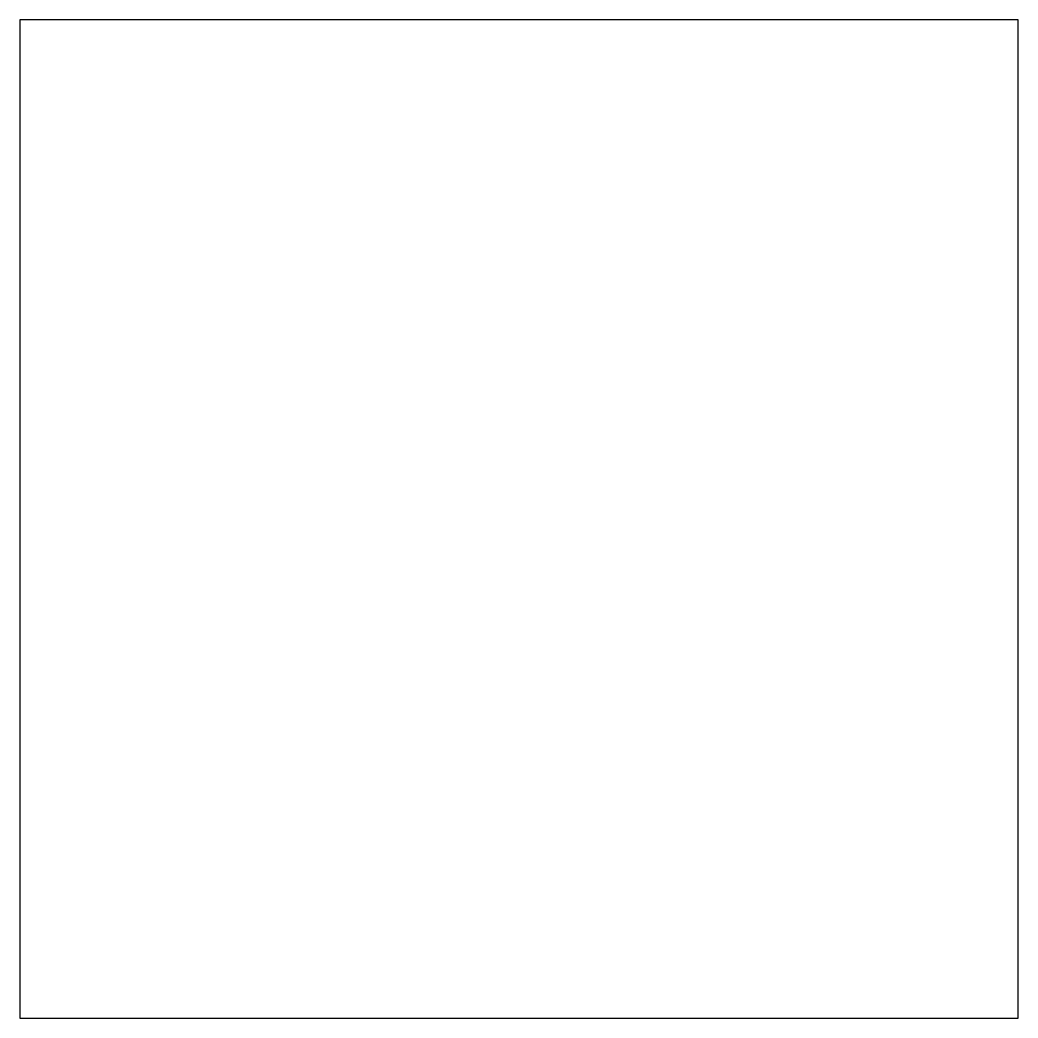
# Model space of a CAD drawing. Extents: x 0 to 5, y 0 to 5.
import ezdxf

# ---------------------------------------------------------------- set-up
doc = ezdxf.new("R2010")
doc.units = 0
doc.layers.add('CubeSketch', color=7, linetype='CONTINUOUS')

msp = doc.modelspace()

# ---------------------------------------------------------------- linework, layer by layer
at = {"layer": 'CubeSketch'}
for p, q in [((5, 5), (0, 5)), ((0, 5), (0, 0)), ((5, 0), (5, 5)), ((0, 0), (5, 0))]:
    msp.add_line(p, q, dxfattribs=at)

doc.saveas('drawing.dxf')
